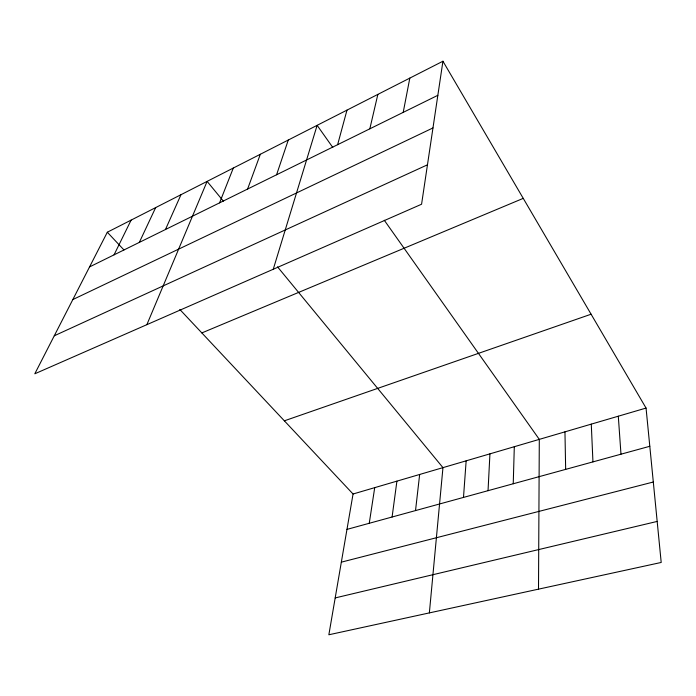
<?xml version="1.0" encoding="UTF-8"?>
<svg xmlns="http://www.w3.org/2000/svg" width="696" height="696" viewBox="0 0 696 696"><rect width="100%" height="100%" fill="white"/><g stroke="black" fill="none" stroke-linecap="round" stroke-linejoin="round"><path stroke-width="1.04" d="M538.504 589.155L539.304 439.376L384.288 220.258M513.239 483.763L514.309 446.71M488.044 490.68L489.932 453.862M463.493 497.423L466.155 460.83M429.362 612.898L442.96 467.634L277.521 266.838M415.521 510.586L419.653 474.472M392.092 517.015L396.911 481.145M442.934 61.231L421.576 204.232L34.8 373.796L107.323 232.229L442.934 61.231L646.053 408.065L661.2 562.455L328.851 634.769L353.055 494.003L179.82 309.459M369.254 523.288L374.718 487.652M403.21 112.369L409.822 78.1M369.828 128.821L377.858 94.386M337.63 144.681L346.982 110.125M273.258 269.256L317.132 125.332L332.775 147.439M276.573 174.766L288.275 140.035M247.593 189.051L260.339 154.268M219.571 202.849L233.308 168.041M146.865 324.667L207.112 181.386L223.381 201.127M165.465 229.515L180.977 194.706M139.331 242.391L155.652 207.608M114.048 254.849L131.118 220.11M89.558 266.916L437.845 95.308M72.828 299.558L432.973 127.934M54.271 335.794L427.466 164.804M201.849 332.923L523.244 198.369M284.36 420.819L591.095 314.218M353.055 494.003L646.053 408.065M346.973 529.395L649.803 446.284M341.336 562.159L653.309 482.015M335.185 597.925L657.172 521.426M107.323 232.229L123.931 249.925M618.3 416.208L620.98 454.192M591.278 424.134L592.948 461.892M564.952 431.859L565.665 469.374"/></g></svg>
